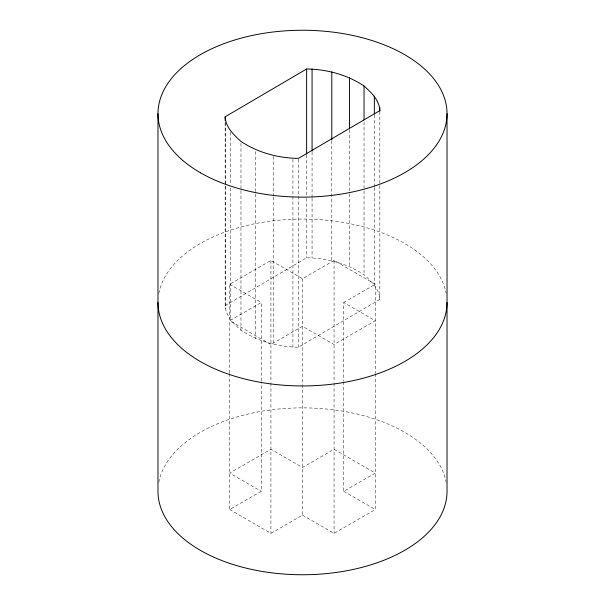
<?xml version="1.0" encoding="UTF-8"?>
<svg xmlns="http://www.w3.org/2000/svg" width="605" height="605" viewBox="0 0 605 605"><rect width="100%" height="100%" fill="white"/><g stroke="black" fill="none" stroke-linecap="round" stroke-linejoin="round"><path stroke-width="0.45" stroke-dasharray="3.02 2.27" d="M225.166 305.593L306.622 257.806C326.813 258.048 347.149 263.53 364.036 274.783C371.22 281.272 379.486 289.114 379.834 299.407L298.378 347.194C278.187 346.952 257.851 341.47 240.964 330.217C233.78 323.728 225.514 315.886 225.166 305.593L225.166 185.697M229.688 373.013L229.688 284.274L270.934 260.46L302.508 278.693L334.066 260.475L375.297 284.274L375.297 373.013M261.262 380.863L261.262 302.508L229.703 320.726L270.934 344.525L302.492 326.307L334.051 344.525L375.297 320.71L343.738 302.492L343.738 380.848M343.738 302.492L375.297 284.274M229.703 373.595L229.703 509.531L261.262 491.313L261.262 381.808M229.703 509.531L270.934 533.338L302.492 515.12L302.508 278.693M343.738 381.793L343.738 491.305L375.297 473.08L334.066 449.281L302.508 467.499L270.934 449.273L229.688 473.08L261.262 491.313M302.492 515.12L334.051 533.338L375.297 509.523L375.297 373.58M229.688 284.274L261.262 302.508M343.738 491.305L375.297 509.523M379.834 111.539L379.834 299.407M374.359 114.995L374.359 186.741M374.359 187.686L374.359 284.925M364.036 121.847L364.036 189.819M364.036 190.764L364.036 274.783M349.516 129.651L349.516 192.897M349.516 193.842L349.516 266.533M334.066 260.475L334.051 382.292M334.066 383.199L334.051 533.338M331.79 140.844L331.79 260.732M312.067 152.052L312.067 197.366M312.067 198.304L312.067 257.783M306.622 154.903L306.622 197.389M306.622 198.334L306.622 257.806M298.378 159.327L298.378 347.194M292.933 159.357L292.933 347.217M273.21 156.4L273.21 196.05M273.21 196.996L273.21 344.268M270.934 260.46L270.934 382.292M270.934 383.184L270.934 533.338M255.484 151.545L255.484 193.086M255.484 194.023L255.484 338.467M240.964 143.294L240.964 189.554M240.964 190.499L240.964 330.217M230.641 132.208L230.641 184.132M230.641 187.905L230.641 320.075M225.211 122.762L225.211 308.739M225.166 122.452L225.166 184.759M158.828 293.425A144.527 83.445 0 0 1 302.5 219.055A144.527 83.445 0 0 1 446.172 293.425M158.828 482.238A144.527 83.445 0 0 1 302.5 407.868A144.527 83.445 0 0 1 446.172 482.238"/><path stroke-width="0.91" d="M225.166 116.788L306.622 69C326.813 69.242 347.149 74.725 364.036 85.978C371.22 92.467 379.486 100.301 379.834 110.602L298.378 158.381C278.187 158.139 257.851 152.664 240.964 141.404C233.78 134.923 225.514 127.08 225.166 116.788L225.166 120.561M447.027 113.695L447.027 491.305A144.527 83.445 0 0 1 302.5 574.75A144.527 83.445 0 0 1 157.973 491.305L157.973 113.695M379.789 107.456L379.789 111.229M374.359 96.119L374.359 114.05M364.036 85.978L364.036 119.964M349.516 77.727L349.516 128.706M331.79 71.927L331.79 139.899M312.067 68.97L312.067 151.106M306.622 69L306.622 153.965M447.027 302.5A144.527 83.445 0 0 1 302.5 385.945A144.527 83.445 0 0 1 157.973 302.5M200.308 172.69A144.527 83.445 0 0 0 442.104 135.286A144.527 83.445 0 0 0 265.096 33.093A144.527 83.445 0 0 0 200.308 172.69"/></g></svg>
